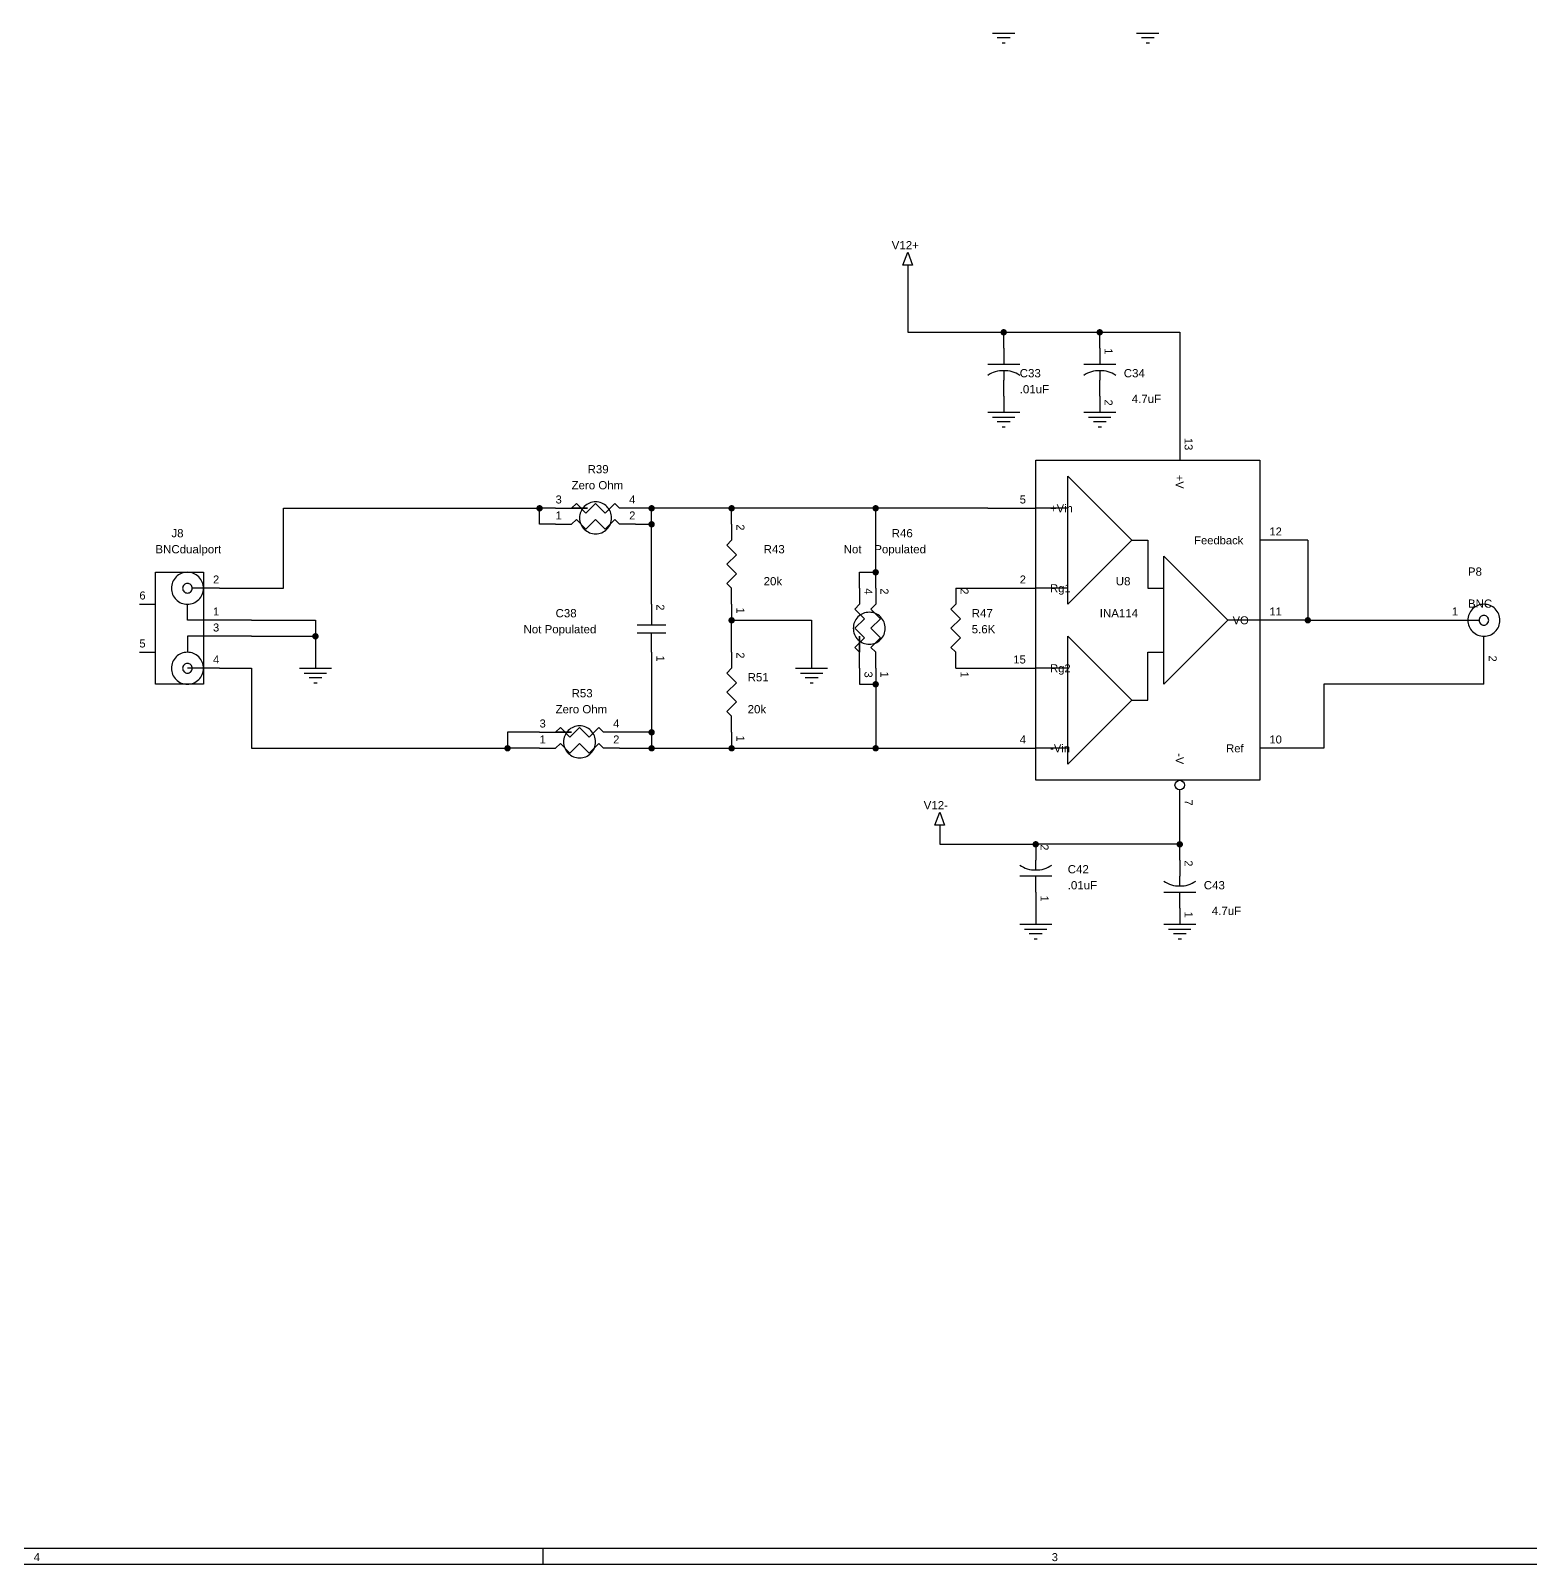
# Model space of a CAD drawing. Extents: x -0.1 to 32.1, y 0.1 to 20.3.
# Drawn here: x 9.72 to 19.09, y 0.1 to 9.68 of the extents above; entities that cross this region are included whole.
import ezdxf
from ezdxf.enums import TextEntityAlignment as Align

# ---------------------------------------------------------------- set-up
doc = ezdxf.new("R2010")
doc.units = 0
doc.linetypes.add('DCAD_SOLID', pattern=[0])
for name, color, linetype in [('PARTS', 7, 'CONTINUOUS'), ('PARTTEXT', 7, 'CONTINUOUS'), ('TITLE', 7, 'CONTINUOUS'), ('WIRE', 7, 'CONTINUOUS')]:
    doc.layers.add(name, color=color, linetype=linetype)

msp = doc.modelspace()

# ---------------------------------------------------------------- linework, layer by layer
at = {"layer": 'PARTS', "color": 7, "linetype": 'DCAD_SOLID', "ltscale": 0.75, "flags": 128}
for points in [[(15.73, 9.67), (15.87, 9.67)], [(15.84, 9.64), (15.76, 9.64)], [(15.79, 9.61), (15.81, 9.61)], [(16.63, 9.67), (16.77, 9.67)], [(16.74, 9.64), (16.66, 9.64)], [(16.69, 9.61), (16.71, 9.61)], [(15.17, 8.22), (15.2, 8.3)], [(15.2, 8.3), (15.23, 8.22)], [(15.23, 8.22), (15.17, 8.22)], [(15.2, 8.22), (15.2, 8.2)], [(15.8, 7.7), (15.8, 7.6)], [(16.4, 7.7), (16.4, 7.6)], [(15.7, 7.6), (15.9, 7.6)], [(16.3, 7.6), (16.5, 7.6)], [(15.8, 7.56), (15.8, 7.5)], [(15.8, 7.4), (15.8, 7.5)], [(16.4, 7.56), (16.4, 7.5)], [(16.4, 7.4), (16.4, 7.5)], [(15.7, 7.3), (15.9, 7.3)], [(16.3, 7.3), (16.5, 7.3)], [(16.9, 7.3), (16.9, 7)], [(15.73, 7.27), (15.87, 7.27)], [(15.84, 7.24), (15.76, 7.24)], [(15.79, 7.21), (15.81, 7.21)], [(16.33, 7.27), (16.47, 7.27)], [(16.44, 7.24), (16.36, 7.24)], [(16.39, 7.21), (16.41, 7.21)], [(16.6, 6.5), (16.2, 6.9)], [(16.2, 6.1), (16.2, 6.9)], [(13.1, 6.7), (13.13, 6.73)], [(13.13, 6.73), (13.19, 6.67)], [(13.19, 6.67), (13.25, 6.73)], [(13.25, 6.73), (13.31, 6.67)], [(13.31, 6.67), (13.37, 6.73)], [(13.37, 6.73), (13.4, 6.7)], [(13, 6.7), (13.1, 6.7)], [(13.1, 6.6), (13.13, 6.63)], [(13.13, 6.63), (13.19, 6.57)], [(13.19, 6.57), (13.25, 6.63)], [(13.25, 6.63), (13.31, 6.57)], [(13.31, 6.57), (13.37, 6.63)], [(13.37, 6.63), (13.4, 6.6)], [(13.5, 6.7), (13.4, 6.7)], [(15.7, 6.7), (16, 6.7)], [(16.2, 6.7), (16, 6.7)], [(13, 6.6), (13.1, 6.6)], [(13.5, 6.6), (13.4, 6.6)], [(14.1, 6.6), (14.1, 6.5)], [(14.07, 6.47), (14.1, 6.5)], [(14.13, 6.41), (14.07, 6.47)], [(16.6, 6.5), (16.2, 6.1)], [(16.6, 6.5), (16.7, 6.5)], [(16.7, 6.5), (16.7, 6.2)], [(17.7, 6.5), (17.4, 6.5)], [(14.07, 6.35), (14.13, 6.41)], [(14.13, 6.29), (14.07, 6.35)], [(17.2, 6), (16.8, 6.4)], [(16.8, 5.6), (16.8, 6.4)], [(14.07, 6.23), (14.13, 6.29)], [(10.8, 6.2), (10.73, 6.2)], [(10.9, 6.2), (10.8, 6.2)], [(14.1, 6.2), (14.07, 6.23)], [(14.1, 6.1), (14.1, 6.2)], [(14.9, 6.2), (14.9, 6.1)], [(15, 6.2), (15, 6.1)], [(15.5, 6.2), (15.5, 6.1)], [(15.7, 6.2), (16, 6.2)], [(16.2, 6.2), (16, 6.2)], [(16.7, 6.2), (16.8, 6.2)], [(10.4, 6.1), (10.5, 6.1)], [(10.7, 6), (10.7, 6.1)], [(13.6, 6.1), (13.6, 6)], [(14.87, 6.07), (14.9, 6.1)], [(14.93, 6.01), (14.87, 6.07)], [(14.97, 6.07), (15, 6.1)], [(15.03, 6.01), (14.97, 6.07)], [(15.47, 6.07), (15.5, 6.1)], [(15.53, 6.01), (15.47, 6.07)], [(10.8, 6), (10.7, 6)], [(11.1, 6), (10.8, 6)], [(13.69, 5.97), (13.51, 5.97)], [(13.6, 6), (13.6, 5.97)], [(14.87, 5.95), (14.93, 6.01)], [(14.93, 5.89), (14.87, 5.95)], [(14.97, 5.95), (15.03, 6.01)], [(15.03, 5.89), (14.97, 5.95)], [(15.47, 5.95), (15.53, 6.01)], [(15.53, 5.89), (15.47, 5.95)], [(17.2, 6), (16.8, 5.6)], [(17.4, 6), (17.2, 6)], [(17.7, 6), (17.4, 6)], [(18.6, 6), (18.7, 6)], [(18.7, 6), (18.77, 6)], [(10.8, 5.9), (10.7, 5.9), (10.7, 5.8)], [(11.1, 5.9), (10.8, 5.9)], [(13.69, 5.92), (13.51, 5.92)], [(13.6, 5.9), (13.6, 5.92)], [(13.6, 5.8), (13.6, 5.9)], [(14.87, 5.83), (14.93, 5.89)], [(14.97, 5.83), (15.03, 5.89)], [(15.47, 5.83), (15.53, 5.89)], [(16.6, 5.5), (16.2, 5.9)], [(16.2, 5.1), (16.2, 5.9)], [(18.8, 5.6), (18.8, 5.9)], [(10.4, 5.8), (10.5, 5.8)], [(14.1, 5.8), (14.1, 5.7)], [(14.9, 5.8), (14.87, 5.83)], [(14.9, 5.7), (14.9, 5.8)], [(15, 5.8), (14.97, 5.83)], [(15, 5.7), (15, 5.8)], [(15.5, 5.8), (15.47, 5.83)], [(15.5, 5.7), (15.5, 5.8)], [(16.7, 5.5), (16.7, 5.8)], [(16.7, 5.8), (16.8, 5.8)], [(10.8, 5.7), (10.7, 5.7)], [(10.9, 5.7), (10.8, 5.7)], [(11.4, 5.7), (11.6, 5.7)], [(11.43, 5.67), (11.57, 5.67)], [(14.07, 5.67), (14.1, 5.7)], [(14.13, 5.61), (14.07, 5.67)], [(14.5, 5.7), (14.7, 5.7)], [(14.53, 5.67), (14.67, 5.67)], [(15.7, 5.7), (16, 5.7)], [(16.2, 5.7), (16, 5.7)], [(11.54, 5.64), (11.46, 5.64)], [(11.49, 5.61), (11.51, 5.61)], [(14.07, 5.55), (14.13, 5.61)], [(14.64, 5.64), (14.56, 5.64)], [(14.59, 5.61), (14.61, 5.61)], [(14.13, 5.49), (14.07, 5.55)], [(14.07, 5.43), (14.13, 5.49)], [(16.6, 5.5), (16.2, 5.1)], [(16.6, 5.5), (16.7, 5.5)], [(14.1, 5.4), (14.07, 5.43)], [(14.1, 5.3), (14.1, 5.4)], [(12.9, 5.3), (13, 5.3)], [(13, 5.3), (13.03, 5.33)], [(13.03, 5.33), (13.09, 5.27)], [(13.09, 5.27), (13.15, 5.33)], [(13.15, 5.33), (13.21, 5.27)], [(13.21, 5.27), (13.27, 5.33)], [(13.27, 5.33), (13.3, 5.3)], [(13.4, 5.3), (13.3, 5.3)], [(12.9, 5.2), (13, 5.2)], [(13, 5.2), (13.03, 5.23)], [(13.03, 5.23), (13.09, 5.17)], [(13.09, 5.17), (13.15, 5.23)], [(13.15, 5.23), (13.21, 5.17)], [(13.21, 5.17), (13.27, 5.23)], [(13.27, 5.23), (13.3, 5.2)], [(13.4, 5.2), (13.3, 5.2)], [(15.7, 5.2), (16, 5.2)], [(16.2, 5.2), (16, 5.2)], [(17.7, 5.2), (17.4, 5.2)], [(16.9, 4.7), (16.9, 4.94)], [(15.37, 4.72), (15.4, 4.8)], [(15.4, 4.8), (15.43, 4.72)], [(15.43, 4.72), (15.37, 4.72)], [(15.4, 4.72), (15.4, 4.7)], [(16, 4.6), (16, 4.5)], [(16, 4.44), (16, 4.5)], [(16.9, 4.5), (16.9, 4.4)], [(16.1, 4.4), (15.9, 4.4)], [(16, 4.3), (16, 4.4)], [(16.9, 4.34), (16.9, 4.4)], [(16.8, 4.3), (17, 4.3)], [(16.9, 4.2), (16.9, 4.3)], [(15.9, 4.1), (16.1, 4.1)], [(15.93, 4.07), (16.07, 4.07)], [(16.04, 4.04), (15.96, 4.04)], [(16.8, 4.1), (17, 4.1)], [(16.83, 4.07), (16.97, 4.07)], [(16.94, 4.04), (16.86, 4.04)], [(15.99, 4.01), (16.01, 4.01)], [(16.89, 4.01), (16.91, 4.01)]]:
    msp.add_lwpolyline(points, dxfattribs=at)
for points in [[(16, 7), (17.4, 7), (17.4, 5), (16, 5), (16, 7)], [(13.2, 6.7), (13.1962, 6.7), (13.1854, 6.7), (13.1691, 6.7), (13.15, 6.7), (13.1309, 6.7), (13.1146, 6.7), (13.1038, 6.7), (13.1, 6.7), (13.1038, 6.7), (13.1146, 6.7), (13.1309, 6.7), (13.15, 6.7), (13.1691, 6.7), (13.1854, 6.7), (13.1962, 6.7), (13.2, 6.7)], [(10.5, 6.3), (10.8, 6.3), (10.8, 5.6), (10.5, 5.6), (10.5, 6.3)], [(14.9, 5.85), (14.9, 5.8691), (14.9, 5.8854), (14.9, 5.8962), (14.9, 5.9), (14.9, 5.8962), (14.9, 5.8854), (14.9, 5.8691), (14.9, 5.85), (14.9, 5.8309), (14.9, 5.8146), (14.9, 5.8038), (14.9, 5.8), (14.9, 5.8038), (14.9, 5.8146), (14.9, 5.8309), (14.9, 5.85)], [(13.1, 5.3), (13.0962, 5.3), (13.0854, 5.3), (13.0691, 5.3), (13.05, 5.3), (13.0309, 5.3), (13.0146, 5.3), (13.0038, 5.3), (13, 5.3), (13.0038, 5.3), (13.0146, 5.3), (13.0309, 5.3), (13.05, 5.3), (13.0691, 5.3), (13.0854, 5.3), (13.0962, 5.3), (13.1, 5.3)]]:
    msp.add_lwpolyline(points, close=True, dxfattribs=at)
at = {"layer": 'PARTS', "color": 7, "linetype": 'DCAD_SOLID', "ltscale": 0.75}
msp.add_circle((16.9, 4.97), 0.03, dxfattribs=at)
for centre, radius, start, end in [((15.7941, 7.398), 0.1621, 87.91586, 125.48263), ((15.8059, 7.398), 0.1621, 54.51737, 92.08414), ((16.3941, 7.398), 0.1621, 87.91586, 125.48263), ((16.4059, 7.398), 0.1621, 54.51737, 92.08414), ((13.2499, 6.64), 0.0999, 134.9367, 157.43866), ((13.25, 6.6401), 0.0999, 112.56134, 135.0633), ((13.25, 6.6399), 0.1001, 89.97262, 112.47458), ((13.25, 6.6399), 0.1001, 67.52542, 90.02738), ((13.25, 6.6401), 0.0999, 44.9367, 67.43866), ((13.2501, 6.64), 0.0999, 22.56134, 45.0633), ((13.2501, 6.64), 0.1001, 157.52542, 180.02738), ((13.2501, 6.64), 0.1001, 179.97262, 202.47458), ((13.2499, 6.64), 0.1001, 359.97262, 22.47458), ((13.2499, 6.64), 0.1001, 337.52542, 0.02738), ((13.2499, 6.64), 0.0999, 202.56134, 225.0633), ((13.25, 6.6399), 0.0999, 224.9367, 247.43866), ((13.25, 6.6401), 0.1001, 247.52542, 270.02738), ((13.25, 6.6401), 0.1001, 269.97262, 292.47458), ((13.25, 6.6399), 0.0999, 292.56134, 315.0633), ((13.2501, 6.64), 0.0999, 314.9367, 337.43866), ((10.7001, 6.2), 0.1001, 157.52542, 180.02738), ((10.6999, 6.2), 0.0999, 134.9367, 157.43866), ((10.7, 6.2001), 0.0999, 112.56134, 135.0633), ((10.7, 6.1999), 0.1001, 89.97262, 112.47458), ((10.7, 6.1999), 0.1001, 67.52542, 90.02738), ((10.7, 6.2001), 0.0999, 44.9367, 67.43866), ((10.7001, 6.2), 0.0999, 22.56134, 45.0633), ((10.6999, 6.2), 0.1001, 359.97262, 22.47458), ((10.7001, 6.2), 0.1001, 179.97262, 202.47458), ((10.6999, 6.2), 0.0999, 202.56134, 225.0633), ((10.7001, 6.2), 0.0301, 157.43909, 179.94104), ((10.7001, 6.2), 0.0301, 180.05896, 202.56091), ((10.6999, 6.2), 0.0299, 134.92286, 157.42481), ((10.6999, 6.2), 0.0299, 202.57519, 225.07714), ((10.7, 6.2001), 0.0299, 112.57519, 135.07714), ((10.7, 6.1999), 0.0299, 224.92286, 247.42481), ((10.7, 6.1999), 0.0301, 90.05896, 112.56091), ((10.7, 6.2001), 0.0301, 247.43909, 269.94104), ((10.7, 6.1999), 0.0301, 67.43909, 89.94104), ((10.7, 6.2001), 0.0301, 270.05896, 292.56091), ((10.7, 6.2001), 0.0299, 44.92286, 67.42481), ((10.7, 6.1999), 0.0299, 292.57519, 315.07714), ((10.7001, 6.2), 0.0299, 22.57519, 45.07714), ((10.7001, 6.2), 0.0299, 314.92286, 337.42481), ((10.6999, 6.2), 0.0301, 0.05896, 22.56091), ((10.6999, 6.2), 0.0301, 337.43909, 359.94104), ((10.7001, 6.2), 0.0999, 314.9367, 337.43866), ((10.6999, 6.2), 0.1001, 337.52542, 0.02738), ((10.7, 6.1999), 0.0999, 224.9367, 247.43866), ((10.7, 6.2001), 0.1001, 247.52542, 270.02738), ((10.7, 6.2001), 0.1001, 269.97262, 292.47458), ((10.7, 6.1999), 0.0999, 292.56134, 315.0633), ((14.96, 5.9501), 0.0999, 112.56134, 135.0633), ((14.96, 5.9499), 0.1001, 89.97262, 112.47458), ((14.96, 5.9499), 0.1001, 67.52542, 90.02738), ((14.96, 5.9501), 0.0999, 44.9367, 67.43866), ((18.7999, 6), 0.0999, 134.9367, 157.43866), ((18.8, 6.0001), 0.0999, 112.56134, 135.0633), ((18.8, 5.9999), 0.1001, 89.97262, 112.47458), ((18.8, 5.9999), 0.1001, 67.52542, 90.02738), ((18.8, 6.0001), 0.0999, 44.9367, 67.43866), ((18.8001, 6), 0.0999, 22.56134, 45.0633), ((14.9601, 5.95), 0.1001, 157.52542, 180.02738), ((14.9601, 5.95), 0.1001, 179.97262, 202.47458), ((14.9599, 5.95), 0.0999, 134.9367, 157.43866), ((14.9601, 5.95), 0.0999, 22.56134, 45.0633), ((14.9599, 5.95), 0.1001, 359.97262, 22.47458), ((14.9599, 5.95), 0.1001, 337.52542, 0.02738), ((18.8001, 6), 0.1001, 157.52542, 180.02738), ((18.8001, 6), 0.1001, 179.97262, 202.47458), ((18.7999, 6), 0.0999, 202.56134, 225.0633), ((18.8001, 6), 0.0301, 157.43909, 179.94104), ((18.8001, 6), 0.0301, 180.05896, 202.56091), ((18.7999, 6), 0.0299, 134.92286, 157.42481), ((18.7999, 6), 0.0299, 202.57519, 225.07714), ((18.8, 6.0001), 0.0299, 112.57519, 135.07714), ((18.8, 5.9999), 0.0299, 224.92286, 247.42481), ((18.8, 5.9999), 0.0301, 90.05896, 112.56091), ((18.8, 6.0001), 0.0301, 247.43909, 269.94104), ((18.8, 5.9999), 0.0301, 67.43909, 89.94104), ((18.8, 6.0001), 0.0301, 270.05896, 292.56091), ((18.8, 6.0001), 0.0299, 44.92286, 67.42481), ((18.8, 5.9999), 0.0299, 292.57519, 315.07714), ((18.8001, 6), 0.0299, 22.57519, 45.07714), ((18.8001, 6), 0.0299, 314.92286, 337.42481), ((18.7999, 6), 0.0301, 0.05896, 22.56091), ((18.7999, 6), 0.0301, 337.43909, 359.94104), ((18.8001, 6), 0.0999, 314.9367, 337.43866), ((18.7999, 6), 0.1001, 359.97262, 22.47458), ((18.7999, 6), 0.1001, 337.52542, 0.02738), ((14.9599, 5.95), 0.0999, 202.56134, 225.0633), ((14.96, 5.9499), 0.0999, 224.9367, 247.43866), ((14.96, 5.9501), 0.1001, 247.52542, 270.02738), ((14.96, 5.9501), 0.1001, 269.97262, 292.47458), ((14.96, 5.9499), 0.0999, 292.56134, 315.0633), ((14.9601, 5.95), 0.0999, 314.9367, 337.43866), ((18.8, 5.9999), 0.0999, 224.9367, 247.43866), ((18.8, 6.0001), 0.1001, 247.52542, 270.02738), ((18.8, 6.0001), 0.1001, 269.97262, 292.47458), ((18.8, 5.9999), 0.0999, 292.56134, 315.0633), ((10.6999, 5.7), 0.0999, 134.9367, 157.43866), ((10.7, 5.7001), 0.0999, 112.56134, 135.0633), ((10.7, 5.6999), 0.1001, 89.97262, 112.47458), ((10.7, 5.6999), 0.1001, 67.52542, 90.02738), ((10.7, 5.7001), 0.0999, 44.9367, 67.43866), ((10.7001, 5.7), 0.0999, 22.56134, 45.0633), ((10.7001, 5.7), 0.1001, 157.52542, 180.02738), ((10.7001, 5.7), 0.1001, 179.97262, 202.47458), ((10.6999, 5.7), 0.0999, 202.56134, 225.0633), ((10.7001, 5.7), 0.0301, 157.43909, 179.94104), ((10.7001, 5.7), 0.0301, 180.05896, 202.56091), ((10.6999, 5.7), 0.0299, 134.92286, 157.42481), ((10.6999, 5.7), 0.0299, 202.57519, 225.07714), ((10.7, 5.7001), 0.0299, 112.57519, 135.07714), ((10.7, 5.6999), 0.0299, 224.92286, 247.42481), ((10.7, 5.6999), 0.0301, 90.05896, 112.56091), ((10.7, 5.7001), 0.0301, 247.43909, 269.94104), ((10.7, 5.6999), 0.0301, 67.43909, 89.94104), ((10.7, 5.7001), 0.0301, 270.05896, 292.56091), ((10.7, 5.7001), 0.0299, 44.92286, 67.42481), ((10.7, 5.6999), 0.0299, 292.57519, 315.07714), ((10.7001, 5.7), 0.0299, 22.57519, 45.07714), ((10.7001, 5.7), 0.0299, 314.92286, 337.42481), ((10.6999, 5.7), 0.0301, 0.05896, 22.56091), ((10.6999, 5.7), 0.0301, 337.43909, 359.94104), ((10.7001, 5.7), 0.0999, 314.9367, 337.43866), ((10.6999, 5.7), 0.1001, 359.97262, 22.47458), ((10.6999, 5.7), 0.1001, 337.52542, 0.02738), ((10.7, 5.6999), 0.0999, 224.9367, 247.43866), ((10.7, 5.7001), 0.1001, 247.52542, 270.02738), ((10.7, 5.7001), 0.1001, 269.97262, 292.47458), ((10.7, 5.6999), 0.0999, 292.56134, 315.0633), ((13.1501, 5.24), 0.1001, 157.52542, 180.02738), ((13.1499, 5.24), 0.0999, 134.9367, 157.43866), ((13.15, 5.2401), 0.0999, 112.56134, 135.0633), ((13.15, 5.2399), 0.1001, 89.97262, 112.47458), ((13.15, 5.2399), 0.1001, 67.52542, 90.02738), ((13.15, 5.2401), 0.0999, 44.9367, 67.43866), ((13.1501, 5.24), 0.0999, 22.56134, 45.0633), ((13.1499, 5.24), 0.1001, 359.97262, 22.47458), ((13.1501, 5.24), 0.1001, 179.97262, 202.47458), ((13.1499, 5.24), 0.0999, 202.56134, 225.0633), ((13.1501, 5.24), 0.0999, 314.9367, 337.43866), ((13.1499, 5.24), 0.1001, 337.52542, 0.02738), ((13.15, 5.2399), 0.0999, 224.9367, 247.43866), ((13.15, 5.2401), 0.1001, 247.52542, 270.02738), ((13.15, 5.2401), 0.1001, 269.97262, 292.47458), ((13.15, 5.2399), 0.0999, 292.56134, 315.0633), ((15.9941, 4.602), 0.1621, 234.51737, 272.08414), ((16.0059, 4.602), 0.1621, 267.91586, 305.48263), ((16.8941, 4.502), 0.1621, 234.51737, 272.08414), ((16.9059, 4.502), 0.1621, 267.91586, 305.48263)]:
    msp.add_arc(centre, radius, start, end, dxfattribs=at)
at = {"layer": 'TITLE', "color": 7, "linetype": 'DCAD_SOLID', "ltscale": 0.75, "flags": 128}
for points in [[(-0.1, 0.1), (32.1, 0.1), (32.1, 20.3), (-0.1, 20.3), (-0.1, 0.1)], [(0, 0.2), (32, 0.2), (32, 20.2), (0, 20.2), (0, 0.2)]]:
    msp.add_lwpolyline(points, close=True, dxfattribs=at)
msp.add_lwpolyline([(12.92, 0.2), (12.92, 0.1)], dxfattribs=at)
at = {"layer": 'WIRE', "color": 7, "linetype": 'DCAD_SOLID', "ltscale": 0.75, "flags": 128}
for points in [[(15.2, 8.2), (15.2, 7.8)], [(15.2, 7.8), (15.8, 7.8)], [(15.8, 7.8), (16.4, 7.8)], [(15.8, 7.7), (15.8, 7.8)], [(16.4, 7.7), (16.4, 7.8)], [(16.4, 7.8), (16.9, 7.8)], [(16.9, 7.8), (16.9, 7.3)], [(15.8, 7.4), (15.8, 7.3)], [(16.4, 7.4), (16.4, 7.3)], [(11.3, 6.2), (11.3, 6.7)], [(11.3, 6.7), (12.9, 6.7)], [(13, 6.7), (12.9, 6.7)], [(12.9, 6.6), (12.9, 6.7)], [(13.6, 6.7), (13.5, 6.7)], [(13.6, 6.6), (13.6, 6.7)], [(14.1, 6.7), (13.6, 6.7)], [(15, 6.7), (14.1, 6.7)], [(14.1, 6.6), (14.1, 6.7)], [(15, 6.3), (15, 6.7)], [(15.7, 6.7), (15, 6.7)], [(13, 6.6), (12.9, 6.6)], [(13.5, 6.6), (13.6, 6.6)], [(13.6, 6.1), (13.6, 6.6)], [(17.7, 6.5), (17.7, 6)], [(14.9, 6.2), (14.9, 6.3)], [(14.9, 6.3), (15, 6.3)], [(15, 6.2), (15, 6.3)], [(10.9, 6.2), (11.3, 6.2)], [(15.5, 6.2), (15.7, 6.2)], [(14.1, 6.1), (14.1, 6)], [(11.1, 6), (11.5, 6)], [(11.5, 6), (11.5, 5.9)], [(14.1, 6), (14.6, 6)], [(14.1, 5.8), (14.1, 6)], [(14.6, 6), (14.6, 5.7)], [(17.7, 6), (18.6, 6)], [(11.1, 5.9), (11.5, 5.9)], [(11.5, 5.9), (11.5, 5.7)], [(13.6, 5.8), (13.6, 5.3)], [(10.9, 5.7), (11.1, 5.7)], [(11.1, 5.7), (11.1, 5.2)], [(14.9, 5.7), (14.9, 5.6)], [(15, 5.7), (15, 5.6)], [(15.5, 5.7), (15.7, 5.7)], [(14.9, 5.6), (15, 5.6)], [(15, 5.6), (15, 5.2)], [(18.8, 5.6), (17.8, 5.6)], [(17.8, 5.6), (17.8, 5.2)], [(12.9, 5.3), (12.7, 5.3)], [(12.7, 5.3), (12.7, 5.2)], [(13.6, 5.3), (13.4, 5.3)], [(13.6, 5.3), (13.6, 5.2)], [(14.1, 5.3), (14.1, 5.2)], [(11.1, 5.2), (12.7, 5.2)], [(12.9, 5.2), (12.7, 5.2)], [(13.4, 5.2), (13.6, 5.2)], [(13.6, 5.2), (14.1, 5.2)], [(14.1, 5.2), (15, 5.2)], [(15, 5.2), (15.7, 5.2)], [(17.8, 5.2), (17.7, 5.2)], [(15.4, 4.7), (15.4, 4.6)], [(16.9, 4.6), (16.9, 4.7)], [(15.4, 4.6), (16, 4.6)], [(16.9, 4.6), (16, 4.6)], [(16.9, 4.5), (16.9, 4.6)], [(16, 4.3), (16, 4.1)], [(16.9, 4.2), (16.9, 4.1)]]:
    msp.add_lwpolyline(points, dxfattribs=at)
at = {"layer": 'WIRE', "color": 7, "linetype": 'DCAD_SOLID', "ltscale": 0.75, "const_width": 0.02}
for points in [[(15.81, 7.8, 1), (15.79, 7.8)], [(15.79, 7.8, 1), (15.81, 7.8)], [(16.41, 7.8, 1), (16.39, 7.8)], [(16.39, 7.8, 1), (16.41, 7.8)], [(12.91, 6.7, 1), (12.89, 6.7)], [(12.89, 6.7, 1), (12.91, 6.7)], [(13.61, 6.7, 1), (13.59, 6.7)], [(13.59, 6.7, 1), (13.61, 6.7)], [(14.11, 6.7, 1), (14.09, 6.7)], [(14.09, 6.7, 1), (14.11, 6.7)], [(15.01, 6.7, 1), (14.99, 6.7)], [(14.99, 6.7, 1), (15.01, 6.7)], [(13.61, 6.6, 1), (13.59, 6.6)], [(13.59, 6.6, 1), (13.61, 6.6)], [(15.01, 6.3, 1), (14.99, 6.3)], [(14.99, 6.3, 1), (15.01, 6.3)], [(14.11, 6, 1), (14.09, 6)], [(14.09, 6, 1), (14.11, 6)], [(17.71, 6, 1), (17.69, 6)], [(17.69, 6, 1), (17.71, 6)], [(11.51, 5.9, 1), (11.49, 5.9)], [(11.49, 5.9, 1), (11.51, 5.9)], [(15.01, 5.6, 1), (14.99, 5.6)], [(14.99, 5.6, 1), (15.01, 5.6)], [(13.61, 5.3, 1), (13.59, 5.3)], [(13.59, 5.3, 1), (13.61, 5.3)], [(12.71, 5.2, 1), (12.69, 5.2)], [(12.69, 5.2, 1), (12.71, 5.2)], [(13.61, 5.2, 1), (13.59, 5.2)], [(13.59, 5.2, 1), (13.61, 5.2)], [(14.11, 5.2, 1), (14.09, 5.2)], [(14.09, 5.2, 1), (14.11, 5.2)], [(15.01, 5.2, 1), (14.99, 5.2)], [(14.99, 5.2, 1), (15.01, 5.2)], [(16.01, 4.6, 1), (15.99, 4.6)], [(15.99, 4.6, 1), (16.01, 4.6)], [(16.91, 4.6, 1), (16.89, 4.6)], [(16.89, 4.6, 1), (16.91, 4.6)]]:
    msp.add_lwpolyline(points, format="xyb", dxfattribs=at)

# ---------------------------------------------------------------- texts
at = {"layer": 'PARTS', "color": 7}
for s, p, p2 in [('1', (16.43, 7.7), (16.43, 7.6612)), ('2', (16.43, 7.38), (16.43, 7.3412)), ('13', (16.93, 7.14), (16.93, 7.0623)), ('+V', (16.875, 6.91), (16.875, 6.8226)), ('2', (14.13, 6.6), (14.13, 6.5612)), ('4', (14.93, 6.2), (14.93, 6.1612)), ('2', (15.03, 6.2), (15.03, 6.1612)), ('2', (15.53, 6.2), (15.53, 6.1612)), ('2', (13.63, 6.1), (13.63, 6.0612)), ('1', (14.13, 6.08), (14.13, 6.0412)), ('1', (13.63, 5.78), (13.63, 5.7412)), ('2', (14.13, 5.8), (14.13, 5.7612)), ('2', (18.83, 5.78), (18.83, 5.7412)), ('3', (14.93, 5.68), (14.93, 5.6412)), ('1', (15.03, 5.68), (15.03, 5.6412)), ('1', (15.53, 5.68), (15.53, 5.6412)), ('1', (14.13, 5.28), (14.13, 5.2412)), ('-V', (16.875, 5.17), (16.875, 5.1002)), ('7', (16.93, 4.88), (16.93, 4.8412)), ('2', (16.03, 4.6), (16.03, 4.5612)), ('2', (16.93, 4.5), (16.93, 4.4612)), ('1', (16.03, 4.28), (16.03, 4.2412)), ('1', (16.93, 4.18), (16.93, 4.1412))]:
    e = msp.add_text(s, height=0.05, rotation=270, dxfattribs=at)
    e.set_placement(p, p2, align=Align.FIT)
    e.dxf.unprotected_set("ltscale", 0)
for s, p, p2 in [('3', (13, 6.73), (13.0388, 6.73)), ('4', (13.46, 6.73), (13.4988, 6.73)), ('5', (15.9, 6.73), (15.9388, 6.73)), ('+Vin', (16.09, 6.675), (16.2319, 6.675)), ('1', (13, 6.63), (13.0388, 6.63)), ('2', (13.46, 6.63), (13.4988, 6.63)), ('Feedback', (16.99, 6.475), (17.2967, 6.475)), ('12', (17.46, 6.53), (17.5377, 6.53)), ('2', (10.86, 6.23), (10.8988, 6.23)), ('2', (15.9, 6.23), (15.9388, 6.23)), ('6', (10.4, 6.13), (10.4388, 6.13)), ('Rg1', (16.09, 6.175), (16.2182, 6.175)), ('1', (10.86, 6.03), (10.8988, 6.03)), ('11', (17.46, 6.03), (17.5377, 6.03)), ('1', (18.6, 6.03), (18.6388, 6.03)), ('3', (10.86, 5.93), (10.8988, 5.93)), ('VO', (17.23, 5.975), (17.3308, 5.975)), ('5', (10.4, 5.83), (10.4388, 5.83)), ('4', (10.86, 5.73), (10.8988, 5.73)), ('15', (15.86, 5.73), (15.9377, 5.73)), ('Rg2', (16.09, 5.675), (16.2182, 5.675)), ('3', (12.9, 5.33), (12.9388, 5.33)), ('4', (13.36, 5.33), (13.3988, 5.33)), ('1', (12.9, 5.23), (12.9388, 5.23)), ('2', (13.36, 5.23), (13.3988, 5.23)), ('4', (15.9, 5.23), (15.9388, 5.23)), ('10', (17.46, 5.23), (17.5377, 5.23)), ('-Vin', (16.09, 5.175), (16.2143, 5.175)), ('Ref', (17.19, 5.175), (17.2987, 5.175))]:
    e = msp.add_text(s, height=0.05, dxfattribs=at)
    e.set_placement(p, p2, align=Align.FIT)
    e.dxf.unprotected_set("ltscale", 0)
at = {"layer": 'PARTTEXT', "color": 7}
for s, p, p2 in [('V12+', (15.1, 8.3186), (15.2697, 8.3186)), ('C33', (15.9, 7.5186), (16.0318, 7.5186)), ('C34', (16.55, 7.5186), (16.6818, 7.5186)), ('.01uF', (15.9, 7.4186), (16.0835, 7.4186)), ('4.7uF', (16.6, 7.3586), (16.7835, 7.3586)), ('R39', (13.2, 6.9186), (13.3318, 6.9186)), ('Zero Ohm', (13.1, 6.8186), (13.4228, 6.8186)), ('J8', (10.6, 6.5186), (10.6758, 6.5186)), ('R46', (15.1, 6.5186), (15.2318, 6.5186)), ('BNCdualport', (10.5, 6.4186), (10.9112, 6.4186)), ('R43', (14.3, 6.4186), (14.4318, 6.4186)), ('Not    Populated', (14.8, 6.4186), (15.3143, 6.4186)), ('P8', (18.7, 6.2786), (18.7879, 6.2786)), ('20k', (14.3, 6.2186), (14.4157, 6.2186)), ('U8', (16.5, 6.2186), (16.5919, 6.2186)), ('C38', (13, 6.0186), (13.1318, 6.0186)), ('R47', (15.6, 6.0186), (15.7318, 6.0186)), ('INA114', (16.4, 6.0186), (16.6395, 6.0186)), ('BNC', (18.7, 6.0786), (18.8519, 6.0786)), ('Not Populated', (12.8, 5.9186), (13.2548, 5.9186)), ('5.6K', (15.6, 5.9186), (15.7476, 5.9186)), ('R51', (14.2, 5.6186), (14.3318, 5.6186)), ('R53', (13.1, 5.5186), (13.2318, 5.5186)), ('Zero Ohm', (13, 5.4186), (13.3228, 5.4186)), ('20k', (14.2, 5.4186), (14.3157, 5.4186)), ('V12-', (15.3, 4.8186), (15.4516, 4.8186)), ('C42', (16.2, 4.4186), (16.3318, 4.4186)), ('.01uF', (16.2, 4.3186), (16.3835, 4.3186)), ('C43', (17.05, 4.3186), (17.1818, 4.3186)), ('4.7uF', (17.1, 4.1586), (17.2835, 4.1586))]:
    e = msp.add_text(s, height=0.0514, dxfattribs=at)
    e.set_placement(p, p2, align=Align.FIT)
    e.dxf.unprotected_set("ltscale", 0)
at = {"layer": 'TITLE', "color": 7}
for s, p, p2 in [('4', (9.74, 0.12), (9.7788, 0.12)), ('3', (16.1, 0.12), (16.1388, 0.12))]:
    e = msp.add_text(s, height=0.05, dxfattribs=at)
    e.set_placement(p, p2, align=Align.FIT)
    e.dxf.unprotected_set("ltscale", 0)

doc.saveas('drawing.dxf')
